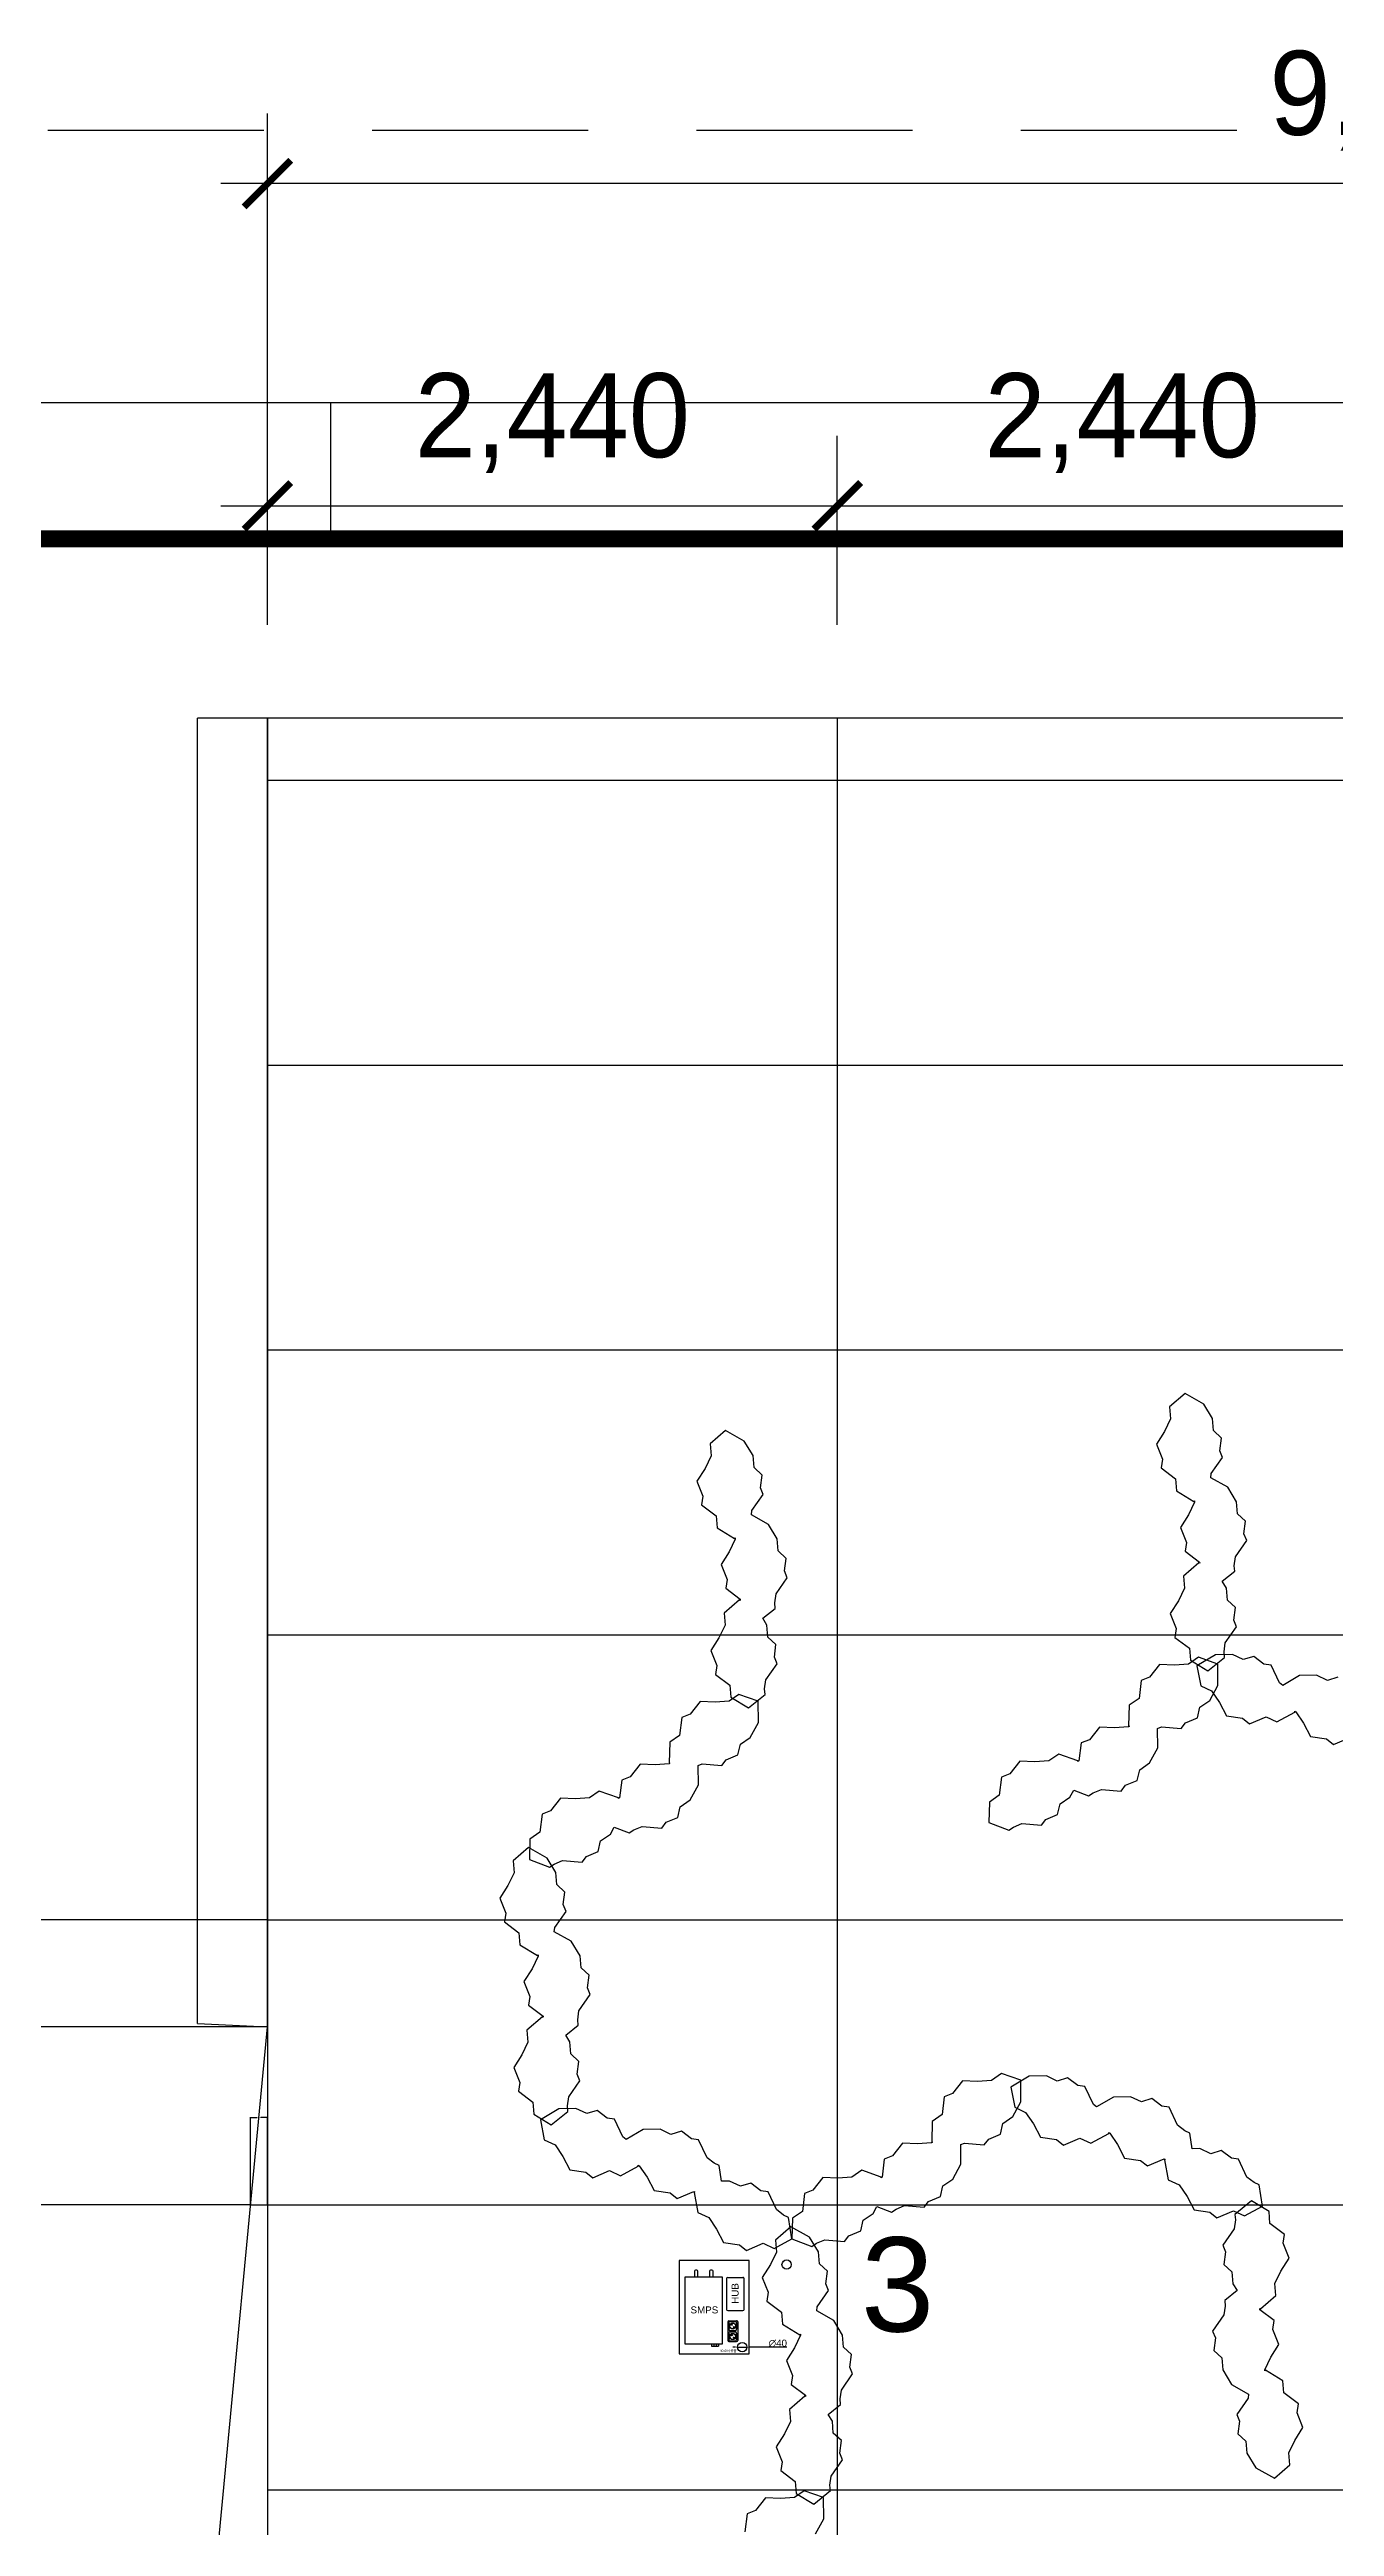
# Model space of a CAD drawing. Header units: millimetres. Extents: x -9372 to 300256, y -58520 to 166772.
# Drawn here: x 1745 to 7247, y -25477 to -14872 of the extents above; entities that cross this region are included whole.
import ezdxf
from ezdxf.enums import TextEntityAlignment as Align

# ---------------------------------------------------------------- set-up
doc = ezdxf.new("R2010")
doc.units = ezdxf.units.MM
doc.linetypes.add('HIDDEN', pattern=[9.524999999999999, 6.35, -3.175])
doc.linetypes.add('HIDDEN2', pattern=[0.1875, 0.125, -0.0625])
for name, color, linetype in [('2-몰탈', 9, 'Continuous'), ('Layout01', 3, 'Continuous'), ('Power_01', 1, 'Continuous'), ('Power_03', 3, 'Continuous'), ('SMPS 박스', 7, 'Continuous'), ('원본-1층 평면도$0$200-EquipID-2d', 7, 'Continuous'), ('타공홀', 1, 'Continuous')]:
    doc.layers.add(name, color=color, linetype=linetype)
doc.layers.add('Outline01', color=5, linetype='HIDDEN', plot=False)
doc.styles.add('AW01', font='GulimChe.ttf')
doc.styles.add('LAY-OUT', font='HYWULM.TTF')
doc.styles.get("Standard").update_dxf_attribs({"font": 'ARIAL.TTF'})
doc.dimstyles.new('ARTware', dxfattribs={"dimtxt": 30, "dimasz": 10, "dimexe": 1.25, "dimexo": 10, "dimtad": 1, "dimtxsty": 'Standard', "dimcen": 2.5, "dimclrt": 1, "dimadec": 0, "dimazin": 0, "dimtfac": 1, "dimtmove": 0, "dimatfit": 3, "dimfxl": 1, "dimarcsym": 0})
doc.dimstyles.new('SCALE 200', dxfattribs={"dimscale": 200, "dimtxt": 1.8, "dimasz": 1, "dimexe": 1.5, "dimexo": 2, "dimgap": 0.7, "dimtad": 1, "dimdec": 0, "dimzin": 0, "dimlunit": 6, "dimtxsty": 'LAY-OUT', "dimblk": 'ARCHTICK', "dimcen": 0, "dimdle": 1, "dimclrd": 8, "dimclre": 8, "dimclrt": 6, "dimadec": 0, "dimazin": 0, "dimtfac": 1, "dimtdec": 0, "dimtix": 1, "dimtmove": 2, "dimatfit": 0, "dimldrblk": 'ARCHTICK', "dimfxl": 1.5, "dimtolj": 1, "dimtzin": 0, "dimarcsym": 0})
doc.dimstyles.get("Standard").update_dxf_attribs({"dimtxt": 0.18, "dimasz": 0.18, "dimexe": 0.18, "dimexo": 0.0625, "dimgap": 0.09, "dimtad": 0, "dimtih": 1, "dimtoh": 1, "dimdec": 4, "dimzin": 0, "dimdsep": 46, "dimtxsty": 'Standard', "dimcen": 0.09, "dimadec": 0, "dimazin": 0, "dimtfac": 1, "dimtdec": 4, "dimtofl": 0, "dimtmove": 0, "dimatfit": 3, "dimfxl": 1, "dimtolj": 1, "dimtzin": 0, "dimarcsym": 0})

# ---------------------------------------------------------------- blocks, each defined once
blk = doc.blocks.new('*D6')
at = {"layer": 'Defpoints', "color": 0}
for p in [(-626.0833078063766, 14915.8748293481), (-586.0833117631963, 14915.85703762044)]:
    blk.add_point(p, dxfattribs=at)
at = {"layer": 'SMPS 박스', "color": 0, "lineweight": -2}
for p, q in [((-636.0833068171717, 14915.87927728002), (-646.0833058279667, 14915.88372521194)), ((-626.0833078063766, 14915.8748293481), (-586.0833117631963, 14915.85703762044)), ((-415.6298764659865, 14915.78122108542), (-576.0833127524013, 14915.85258968852))]:
    blk.add_line(p, q, dxfattribs=at)
at = {"layer": 'SMPS 박스', "color": 0}
for points in [[(-636.0825654951856, 14917.54594378182), (-636.0840481391577, 14914.21261077822), (-626.0833078063766, 14915.8748293481)], [(-576.0825714304152, 14917.51925619032), (-576.0840540743875, 14914.18592318672), (-586.0833117631963, 14915.85703762044)]]:
    blk.add_solid(points, dxfattribs=at)
at = {"layer": 'SMPS 박스', "color": 1, "insert": (-454.269609769298, 14931.74059898608), "char_height": 30, "attachment_point": 5, "rotation": 359.9745152265206}
blk.add_mtext('∅40', dxfattribs=at)
blk = doc.blocks.new('TEMPLATE_AW_A3_04')
at = {"layer": 'Layout01'}
for p, q in [((15.50000000000001, 288.9999999999999), (413.4999999999998, 288.9999999999999)), ((84.49999999999977, 288.9999999999999), (84.49999999999977, 284.9999999999999))]:
    blk.add_line(p, q, dxfattribs=at)
at = {"layer": 'Layout01', "const_width": 0.5}
blk.add_lwpolyline([(19.5, 284.9999999999999), (409.4999999999998, 284.9999999999999), (409.4999999999998, 12), (19.5, 12)], close=True, dxfattribs=at)
at = {"layer": 'Outline01'}
blk.add_lwpolyline([(0, 296.9999999999999), (419.9999999999999, 296.9999999999999), (419.9999999999999, 0), (0, 0)], close=True, dxfattribs=at)
at = {"layer": 'Layout01', "color": 2, "style": 'AW01', "width": 0.8}
for tag, p in [('DWG_DATE', (303.4999999999998, 37)), ('CHECKED_DATE', (303.4999999999998, 28)), ('APPROVED_DATE', (303.4999999999998, 19))]:
    blk.add_attdef(tag, text='', height=1.8, dxfattribs=at).set_placement(p, align=Align.MIDDLE_RIGHT)
at = {"layer": 'Layout01', "color": 2, "style": 'AW01'}
for tag, height, p in [('PROJECT1', 2.5, (381.9999999999998, 36)), ('PROJECT2', 2.5, (381.9999999999998, 33)), ('TITLE1', 2.5, (381.9999999999998, 27)), ('SCALE', 2.2, (349.4999999999998, 24)), ('TITLE2', 2.5, (381.9999999999998, 24)), ('REV', 2.2, (349.4999999999998, 15)), ('SHEET', 2.2, (404.4999999999998, 15))]:
    blk.add_attdef(tag, text='', height=height, dxfattribs=at).set_placement(p, align=Align.MIDDLE_CENTER)
for tag, height, p in [('DRAWN_NAME', 2.2, (276.4999999999998, 33)), ('CHECKED_NAME', 2.2, (276.4999999999998, 24)), ('CUSTOMER', 2.2, (306.4999999999998, 24)), ('APPROVED_NAME', 2.2, (276.4999999999998, 15)), ('DRAWING_NO', 2.5, (359.4999999999998, 15))]:
    blk.add_attdef(tag, text='', height=height, dxfattribs=at).set_placement(p, align=Align.MIDDLE_LEFT)
blk = doc.blocks.new('_ARCHTICK')
at = {"color": 0, "linetype": 'ByBlock', "const_width": 0.15}
blk.add_lwpolyline([(-0.5, -0.5), (0.5, 0.5)], dxfattribs=at)
blk = doc.blocks.new('*D13')
at = {"layer": 'Defpoints', "color": 0, "ltscale": 0.5}
for p in [(93654.21663202788, 37602.60497564489), (91214.21663202788, 36693.39482810201), (93654.21663202788, 36693.39482810213)]:
    blk.add_point(p, dxfattribs=at)
at = {"layer": '원본-1층 평면도$0$200-EquipID-2d', "color": 8, "lineweight": -2, "ltscale": 0.5}
for p, q in [((91214.21663202788, 37093.39482810201), (91214.21663202788, 37902.60497564489)), ((93654.21663202788, 37093.39482810213), (93654.21663202788, 37902.60497564489)), ((91014.21663202788, 37602.60497564489), (93854.21663202788, 37602.60497564489))]:
    blk.add_line(p, q, dxfattribs=at)
at = {"layer": '원본-1층 평면도$0$200-EquipID-2d', "color": 8, "lineweight": -2, "ltscale": 0.5, "xscale": 200, "yscale": 200, "zscale": 200, "rotation": 180}
blk.add_blockref('_ARCHTICK', (91214.21663202788, 37602.60497564489), dxfattribs=at)
at = {"layer": '원본-1층 평면도$0$200-EquipID-2d', "color": 8, "lineweight": -2, "ltscale": 0.5, "xscale": 200, "yscale": 200, "zscale": 200}
blk.add_blockref('_ARCHTICK', (93654.21663202788, 37602.60497564489), dxfattribs=at)
at = {"layer": '원본-1층 평면도$0$200-EquipID-2d', "color": 6, "ltscale": 0.5, "insert": (92434.21663202788, 37957.35863742918), "char_height": 360, "attachment_point": 5, "style": 'LAY-OUT'}
blk.add_mtext('\\A1;2,440', dxfattribs=at)
blk = doc.blocks.new('*D14')
at = {"layer": 'Defpoints', "color": 0, "ltscale": 0.5}
for p in [(96094.21663202788, 37602.60497564489), (93654.21663202788, 36693.39482810213), (96094.21663202788, 36693.39482803822)]:
    blk.add_point(p, dxfattribs=at)
at = {"layer": '원본-1층 평면도$0$200-EquipID-2d', "color": 8, "lineweight": -2, "ltscale": 0.5}
for p, q in [((93654.21663202788, 37093.39482810213), (93654.21663202788, 37902.60497564489)), ((96094.21663202788, 37093.39482803822), (96094.21663202788, 37902.60497564489)), ((93454.21663202788, 37602.60497564489), (96294.21663202788, 37602.60497564489))]:
    blk.add_line(p, q, dxfattribs=at)
at = {"layer": '원본-1층 평면도$0$200-EquipID-2d', "color": 8, "lineweight": -2, "ltscale": 0.5, "xscale": 200, "yscale": 200, "zscale": 200, "rotation": 180}
blk.add_blockref('_ARCHTICK', (93654.21663202788, 37602.60497564489), dxfattribs=at)
at = {"layer": '원본-1층 평면도$0$200-EquipID-2d', "color": 8, "lineweight": -2, "ltscale": 0.5, "xscale": 200, "yscale": 200, "zscale": 200}
blk.add_blockref('_ARCHTICK', (96094.21663202788, 37602.60497564489), dxfattribs=at)
at = {"layer": '원본-1층 평면도$0$200-EquipID-2d', "color": 6, "ltscale": 0.5, "insert": (94874.21663202788, 37957.35863742918), "char_height": 360, "attachment_point": 5, "style": 'LAY-OUT'}
blk.add_mtext('\\A1;2,440', dxfattribs=at)
blk = doc.blocks.new('*D37')
at = {"layer": 'Defpoints', "color": 0, "ltscale": 0.5}
for p in [(91214.21663202788, 38982.60497564489), (91214.21663202788, 36693.39482803822), (100974.2166320279, 36693.39482803822)]:
    blk.add_point(p, dxfattribs=at)
at = {"layer": '원본-1층 평면도$0$200-EquipID-2d', "color": 8, "lineweight": -2, "ltscale": 0.5}
for p, q in [((91214.21663202788, 37093.39482803822), (91214.21663202788, 39282.60497564489)), ((100974.2166320279, 37093.39482803822), (100974.2166320279, 39282.60497564489)), ((101174.2166320279, 38982.60497564489), (91014.21663202788, 38982.60497564489))]:
    blk.add_line(p, q, dxfattribs=at)
at = {"layer": '원본-1층 평면도$0$200-EquipID-2d', "color": 8, "lineweight": -2, "ltscale": 0.5, "xscale": 200, "yscale": 200, "zscale": 200, "rotation": 180}
blk.add_blockref('_ARCHTICK', (91214.21663202788, 38982.60497564489), dxfattribs=at)
at = {"layer": '원본-1층 평면도$0$200-EquipID-2d', "color": 8, "lineweight": -2, "ltscale": 0.5, "xscale": 200, "yscale": 200, "zscale": 200}
blk.add_blockref('_ARCHTICK', (100974.2166320279, 38982.60497564489), dxfattribs=at)
at = {"layer": '원본-1층 평면도$0$200-EquipID-2d', "color": 6, "ltscale": 0.5, "insert": (96094.21663202788, 39337.59831785528), "char_height": 360, "attachment_point": 5, "style": 'LAY-OUT'}
blk.add_mtext('\\A1;9,760', dxfattribs=at)
blk = doc.blocks.new('*D22')
at = {"layer": 'Defpoints', "color": 0, "ltscale": 0.5}
for p in [(91213.07798031601, 31548.68519793943), (89720.59941271621, 31090.39507647107), (89773.89113984792, 31090.39507647107)]:
    blk.add_point(p, dxfattribs=at)
at = {"layer": '원본-1층 평면도$0$200-EquipID-2d', "color": 0, "lineweight": -2, "ltscale": 0.5}
for p, q in [((91213.01548031601, 31548.68519793943), (89720.41941271622, 31548.68519793944)), ((89720.59941271621, 31548.50519793944), (89720.59941271621, 31321.16185616842)), ((89720.59941271621, 31090.57507647107), (89720.59941271621, 31317.91841824209)), ((89773.82863984792, 31090.39507647107), (89720.41941271622, 31090.39507647107))]:
    blk.add_line(p, q, dxfattribs=at)
at = {"layer": '원본-1층 평면도$0$200-EquipID-2d', "color": 0, "ltscale": 0.5}
for points in [[(89720.56941271621, 31548.50519793944), (89720.62941271621, 31548.50519793944), (89720.59941271621, 31548.68519793944)], [(89720.56941271621, 31090.57507647107), (89720.62941271621, 31090.57507647107), (89720.59941271621, 31090.39507647107)]]:
    blk.add_solid(points, dxfattribs=at)
at = {"layer": '원본-1층 평면도$0$200-EquipID-2d', "color": 0, "lineweight": 20, "ltscale": 0.5, "insert": (89720.59941271621, 31319.54013720527), "char_height": 3, "attachment_point": 5}
blk.add_mtext('\\A1;458.2901', dxfattribs=at)
blk = doc.blocks.new('*D55')
at = {"layer": 'Defpoints', "color": 0, "ltscale": 0.5}
for p in [(91214.21663202788, 31090.39507647107), (89720.59941271623, 30328.68519794002), (91141.88018361549, 30328.68519794002)]:
    blk.add_point(p, dxfattribs=at)
at = {"layer": '원본-1층 평면도$0$200-EquipID-2d', "color": 0, "lineweight": -2, "ltscale": 0.5}
for p, q in [((91214.15413202788, 31090.39507647107), (89720.41941271623, 31090.39507647107)), ((89720.59941271623, 31090.21507647107), (89720.59941271623, 30711.16185616871)), ((89720.59941271623, 30328.86519794002), (89720.59941271623, 30707.91841824238)), ((91141.81768361549, 30328.68519794002), (89720.41941271623, 30328.68519794002))]:
    blk.add_line(p, q, dxfattribs=at)
at = {"layer": '원본-1층 평면도$0$200-EquipID-2d', "color": 0, "ltscale": 0.5}
for points in [[(89720.56941271623, 31090.21507647107), (89720.62941271623, 31090.21507647107), (89720.59941271623, 31090.39507647107)], [(89720.56941271623, 30328.86519794002), (89720.62941271623, 30328.86519794002), (89720.59941271623, 30328.68519794002)]]:
    blk.add_solid(points, dxfattribs=at)
at = {"layer": '원본-1층 평면도$0$200-EquipID-2d', "color": 0, "lineweight": 20, "ltscale": 0.5, "insert": (89720.59941271623, 30709.54013720556), "char_height": 3, "attachment_point": 5}
blk.add_mtext('\\A1;761.7099', dxfattribs=at)
blk = doc.blocks.new('*D56')
at = {"layer": 'Defpoints', "color": 0, "ltscale": 0.5}
for p in [(91141.88018361642, 30703.14770550641), (91141.88018361642, 30328.68519793998), (91214.21663202788, 30328.68519793939)]:
    blk.add_point(p, dxfattribs=at)
at = {"layer": '원본-1층 평면도$0$200-EquipID-2d', "color": 0, "lineweight": -2, "ltscale": 0.5}
for p, q in [((91141.88018361642, 30328.74769793998), (91141.88018361642, 30703.32770550641)), ((91142.06018361641, 30703.14770550641), (91170.58426048244, 30703.14770550641)), ((91214.03663202788, 30703.14770550641), (91185.51255516185, 30703.14770550641)), ((91214.21663202788, 30328.74769793939), (91214.21663202788, 30703.32770550641))]:
    blk.add_line(p, q, dxfattribs=at)
at = {"layer": '원본-1층 평면도$0$200-EquipID-2d', "color": 0, "ltscale": 0.5}
for points in [[(91142.06018361641, 30703.17770550641), (91142.06018361641, 30703.11770550641), (91141.88018361642, 30703.14770550641)], [(91214.03663202788, 30703.17770550641), (91214.03663202788, 30703.11770550641), (91214.21663202788, 30703.14770550641)]]:
    blk.add_solid(points, dxfattribs=at)
at = {"layer": '원본-1층 평면도$0$200-EquipID-2d', "color": 0, "lineweight": 20, "ltscale": 0.5, "insert": (91178.04840782215, 30703.14770550641), "char_height": 3, "attachment_point": 5}
blk.add_mtext('\\A1;72.3364', dxfattribs=at)
blk = doc.blocks.new('SMPS 박스')
at = {"layer": 'SMPS 박스'}
for p, q in [((-673.2858225995765, 15209.10738881144), (-673.2858225995765, 15077.25927064883)), ((-668.2858225995765, 15214.10738881144), (-603.4590205419579, 15214.10738881144)), ((-598.4590205419578, 15077.25927064882), (-598.4590205419578, 15209.10738881144)), ((-668.2858225995765, 15072.25927064883), (-603.4590205419578, 15072.25927064882)), ((-668.5880564320094, 15023.48180711437), (-668.5880564320094, 14944.54343352256)), ((-663.5880564320094, 15028.48180711437), (-630.4028578559947, 15028.48180711438)), ((-663.5880564320094, 15020.48180711437), (-663.5880564320094, 14992.01262031847)), ((-663.5880564320094, 14976.01262031847), (-663.5880564320094, 14947.54343352256)), ((-658.5880564320096, 15025.48180711437), (-635.4028578559949, 15025.48180711438)), ((-658.5880564320096, 14987.01262031847), (-635.4028578559949, 14987.01262031847)), ((-658.5880564320091, 14981.01262031847), (-635.4028578559942, 14981.01262031846)), ((-630.4028578559945, 15020.48180711438), (-630.4028578559945, 14992.01262031847)), ((-630.4028578559945, 14976.01262031846), (-630.4028578559945, 14947.54343352256)), ((-625.4028578559945, 15023.48180711438), (-625.4028578559945, 14944.54343352256)), ((-737.8423397291978, 14929.53873098505), (-737.8423397291978, 14920.44700955359)), ((-737.8423397291978, 14929.53873098506), (-707.8423397291978, 14929.53873098506)), ((-737.8423397291978, 14920.44700955359), (-707.8423397291978, 14920.44700955359)), ((-727.8423397291978, 14929.53873098505), (-727.8423397291978, 14920.44700955359)), ((-717.8423397291978, 14929.53873098505), (-717.8423397291978, 14920.44700955359)), ((-707.8423397291978, 14929.53873098505), (-707.8423397291978, 14920.44700955359)), ((-663.5880564320094, 14939.54343352256), (-630.4028578559945, 14939.54343352256)), ((-658.588056432009, 14942.54343352256), (-635.4028578559943, 14942.54343352256))]:
    blk.add_line(p, q, dxfattribs=at)
for points in [[(-877.1073809304754, 15287.05487818116), (-877.1073809304754, 14887.05487818116), (-577.1073809304754, 14887.05487818116), (-577.1073809304754, 15287.05487818116)], [(-851.4903871840817, 15214.53873098506), (-851.4903871840817, 14929.53873098506), (-691.4903871840817, 14929.53873098506), (-691.4903871840817, 15214.53873098506)]]:
    blk.add_lwpolyline(points, close=True, dxfattribs=at)
for points in [[(-804.9535128626735, 15246.59290872387), (-802.4779881395316, 15246.59290872387, -0.414213562373095), (-797.4779881395316, 15241.59290872387), (-797.4779881395316, 15214.53873098506), (-809.9535128626735, 15214.53873098506), (-809.9535128626735, 15241.59290872387, -0.414213562373095)], [(-737.7244344598357, 15246.59290872387, -0.414213562373095), (-732.7244344598357, 15241.59290872387), (-732.7244344598357, 15214.53873098506), (-745.1999591829776, 15214.53873098506), (-745.1999591829776, 15241.59290872387, -0.414213562373095), (-740.1999591829776, 15246.59290872387)]]:
    blk.add_lwpolyline(points, format="xyb", close=True, dxfattribs=at)
for centre, radius in [((-646.9954571440024, 15006.24721371642), 13.26577302034764), ((-646.9954571440024, 14961.16209292074), 13.26577302034764), ((-646.9954571440024, 15006.24721371642), 12.26577302034764), ((-646.9954571440024, 14961.16209292074), 12.26577302034764), ((-650.7191116049061, 15011.25463493578), 2.27913779739356), ((-650.7191116049061, 14966.1695141401), 2.27913779739356), ((-642.5932458015467, 15001.4601403505), 2.27913779739356), ((-642.5932458015467, 14956.37501955482), 2.27913779739356)]:
    blk.add_circle(centre, radius, dxfattribs=at)
at = {"layer": 'SMPS 박스', "color": 5}
blk.add_circle((-606.0833097847864, 14915.86593348427), 20, dxfattribs=at)
at = {"layer": 'SMPS 박스'}
for centre, start, end in [((-668.2858225995765, 15209.10738881144), 90, 180), ((-603.4590205419578, 15209.10738881144), 0, 90.00000000000152), ((-668.2858225995765, 15077.25927064883), 180, 270), ((-603.4590205419578, 15077.25927064882), 270, 0), ((-663.5880564320094, 15023.48180711437), 90, 180), ((-658.5880564320094, 15020.48180711437), 90.00000000000315, 180), ((-658.5880564320094, 14992.01262031847), 180, 269.9999999999968), ((-658.5880564320094, 14976.01262031847), 89.99999999999686, 180), ((-635.4028578559945, 15020.48180711438), 0, 90.00000000000364), ((-635.4028578559945, 14992.01262031847), 269.9999999999964, 0), ((-635.4028578559945, 14976.01262031846), 0, 89.9999999999963), ((-630.4028578559945, 15023.48180711438), 0, 90.00000000000276), ((-663.5880564320094, 14944.54343352256), 180, 270), ((-658.5880564320094, 14947.54343352256), 180, 270.0000000000037), ((-635.4028578559945, 14947.54343352256), 270.0000000000031, 0), ((-630.4028578559945, 14944.54343352256), 270, 0)]:
    blk.add_arc(centre, 5, start, end, dxfattribs=at)
at = {"layer": 'SMPS 박스', "insert": (-652.0633556865467, 15101.22219710486), "char_height": 30, "width": 7.092474963921518, "attachment_point": 1, "rotation": 90}
blk.add_mtext('HUB', dxfattribs=at)
at = {"layer": 'SMPS 박스', "attachment_point": 1}
for s, insert, char_height, width in [('SMPS', (-827.7899452576168, 15089.91868861663), 30, 7.092474963921518), ('L', (-733.5293974353893, 14926.01511531095), 2.5, 7.092474963921518), ('N', (-723.5293974353893, 14926.01511531095), 2.5, 7.092474963921518), ('FG', (-714.9806851399214, 14926.01511531095), 2.5, 7.092474963921518), ('{\\C5;40 \\fISOCPEUR|b0|i0|c0|p34;%%C\\fArial|b0|i0|c0|p34; \\fGulim|b0|i0|c129|p50;타공홀}', (-702.3863878960951, 14904.94337936661), 10, 131.7707172271024)]:
    blk.add_mtext(s, dxfattribs=dict(at, insert=insert, char_height=char_height, width=width))
at = {"layer": 'SMPS 박스'}
dim = blk.add_diameter_dim_2p(p1=(-626.0833078063766, 14915.8748293481), p2=(-586.0833117631963, 14915.85703762044), dimstyle='ARTware', dxfattribs=at)
dim.commit()
dim.dimension.update_dxf_attribs({"geometry": '*D6', "text_midpoint": (-454.2767007467066, 14915.79841093144), "dimtype": 131})
blk = doc.blocks.new('마루바닥')
at = {"layer": '2-몰탈', "color": 1, "linetype": 'HIDDEN2', "ltscale": 3}
for p, q in [((91214.21663202788, 36693.39482803822), (91214.21663202788, 6364.014581728422)), ((93654.21663202788, 36693.39482803822), (93654.21663202788, 6190.469447600118)), ((91213.07798036165, 36428.68519793944), (100974.2166320279, 36428.68519785434)), ((91213.0779803514, 35208.68519793944), (100974.2166320176, 35208.68519785434)), ((91213.07798034116, 33988.68519793944), (100974.2166320074, 33988.68519785434)), ((91213.07798033091, 32768.68519793944), (100974.2166319971, 32768.68519785434)), ((91213.07798032719, 32768.68519793944), (100974.2166320279, 32768.68519785434)), ((91213.07798032067, 31548.68519793944), (100974.2166319869, 31548.68519785434)), ((91213.07798031601, 31548.68519793944), (100974.2166320279, 31548.68519785434)), ((91141.88018361549, 30328.68519794002), (100974.2166319767, 30328.68519785434)), ((91141.88018361642, 30328.68519794002), (120494.2166320269, 30328.68519768414)), ((91214.21663202788, 29108.68519794107), (120494.2166320269, 29108.68519768426))]:
    blk.add_line(p, q, dxfattribs=at)
at = {"layer": '원본-1층 평면도$0$200-EquipID-2d', "color": 8, "ltscale": 0.5}
for p, q in [((90914.21663202788, 31104.60798544255), (90914.21663202788, 36693.39482803822)), ((91214.21663202788, 36693.39482803822), (90914.21663202788, 36693.39482803822)), ((90914.21663202788, 31104.60798544255), (91214.21663202788, 31090.39507647108))]:
    blk.add_line(p, q, dxfattribs=at)
at = {"layer": '원본-1층 평면도$0$200-EquipID-2d', "color": 0, "lineweight": 25}
for p, q in [((100974.2166320279, 36693.39482803822), (91214.21663202788, 36693.39482803822)), ((91214.21663202788, 31090.39507647108), (91214.21663202788, 36693.39482803822)), ((90794.30506525631, 26668.68519794305), (91214.21663202788, 31090.39507647108))]:
    blk.add_line(p, q, dxfattribs=at)
at = {"layer": '원본-1층 평면도$0$200-EquipID-2d', "color": 8, "ltscale": 0.5}
for base, p1, p2, picture, middle in [((91214.21663202788, 38982.60497564489), (100974.2166320279, 36693.39482803822), (91214.21663202788, 36693.39482803822), '*D37', (96094.21663202788, 39337.59831785528)), ((93654.21663202788, 37602.60497564489), (91214.21663202788, 36693.39482810201), (93654.21663202788, 36693.39482810213), '*D13', (92434.21663202788, 37957.35863742918)), ((96094.21663202788, 37602.60497564489), (93654.21663202788, 36693.39482810213), (96094.21663202788, 36693.39482803822), '*D14', (94874.21663202788, 37957.35863742918))]:
    dim = blk.add_linear_dim(base=base, p1=p1, p2=p2, dimstyle='SCALE 200', override={"dimfxl": 2}, dxfattribs=at)
    dim.commit()
    dim.dimension.update_dxf_attribs({"geometry": picture, "text_midpoint": middle})
at = {"layer": '원본-1층 평면도$0$200-EquipID-2d', "color": 7, "lineweight": 20, "ltscale": 0.5}
for base, p1, p2, picture, middle in [((89720.59941271621, 31090.39507647107), (91213.07798031601, 31548.68519793944), (89773.89113984792, 31090.39507647108), '*D22', (89720.59941271621, 31319.54013720527)), ((89720.59941271623, 30328.68519794002), (91214.21663202788, 31090.39507647108), (91141.88018361549, 30328.68519794002), '*D55', (89720.59941271623, 30709.54013720556))]:
    dim = blk.add_linear_dim(base=base, p1=p1, p2=p2, angle=90, dimstyle='Standard', override={"dimtxt": 3}, dxfattribs=at)
    dim.commit()
    dim.dimension.update_dxf_attribs({"geometry": picture, "text_midpoint": middle})
dim = blk.add_linear_dim(base=(91141.88018361642, 30703.14770550641), p1=(91214.21663202788, 30328.68519793939), p2=(91141.88018361642, 30328.68519793998), dimstyle='Standard', override={"dimtxt": 3}, dxfattribs=at)
dim.commit()
dim.dimension.update_dxf_attribs({"geometry": '*D56', "text_midpoint": (91178.04840782215, 30703.14770550641)})

msp = doc.modelspace()

# ---------------------------------------------------------------- linework, layer by layer
at = {"layer": 'Power_01'}
for points in [[(4602.839596906138, -21791.3150384905), (4597.158925362965, -21829.05630909927), (4659.067570503234, -21875.69434939777), (4663.285729254523, -21927.06910569427), (4737.939946968909, -21972.66066222593), (4809.327159786291, -21915.07827629319), (4807.385992087147, -21891.43596614027), (4812.534278854655, -21853.05402146112), (4860.883028625496, -21783.71116960004), (4849.10750800751, -21755.06817634274), (4856.100386944468, -21700.92959362605), (4821.765504034542, -21669.26829767365), (4817.547345282903, -21617.89354137743), (4800.123306778914, -21589.07209050823), (4852.980555389964, -21546.43635269545), (4851.03938769082, -21522.79404254253), (4856.187674458357, -21484.4120978634), (4904.536424229169, -21415.06924600231), (4892.760903611212, -21386.426252745), (4899.75378254817, -21332.28767002831), (4865.418899638244, -21300.62637407593), (4861.200740886576, -21249.25161777971), (4823.453444129918, -21186.8130586208), (4750.606098924603, -21145.59331734227), (4752.98907447698, -21127.82755565285), (4801.337824247821, -21058.48470379181), (4789.562303629456, -21029.84171053475), (4796.555182566415, -20975.70312781805), (4762.220299656867, -20944.04183186543), (4758.002140905199, -20892.66707556917), (4720.254844148541, -20830.22851641027), (4640.43131382826, -20785.06138975026), (4574.213413616773, -20842.21934581135), (4578.431572368063, -20893.59410210785), (4552.462848706797, -20947.44737258913), (4517.773470126282, -21002.01665827938), (4543.294392528464, -21066.08857268225), (4537.613720984882, -21103.82984329127), (4599.52236612518, -21150.46788358979), (4603.740524876819, -21201.84263988602), (4678.394742591234, -21247.43419641767), (4681.217867391897, -21245.15700621241), (4681.630172349411, -21250.17864431835), (4655.661448688144, -21304.03191479963), (4620.972070107659, -21358.60120048988), (4646.49299250984, -21422.67311489278), (4640.812320966637, -21460.41438550154), (4702.720966106936, -21507.05242580004), (4703.133271064449, -21512.07406390598), (4699.976518205935, -21510.28785555852), (4633.758617994477, -21567.4458116196), (4637.976776745738, -21618.82056791609), (4612.008053084443, -21672.67383839737), (4577.318674503957, -21727.24312408762)], [(3890.085631704089, -22413.89169331653), (3854.56039681421, -22427.84272275397), (3845.124991703124, -22504.77620230857), (3802.742227012772, -22534.11661309264), (3800.585889715483, -22621.56484039879), (3886.147305152452, -22654.59678723761), (3905.65156249945, -22641.09453162069), (3941.465445021997, -22626.36210640775), (4025.69249118997, -22633.56192601995), (4044.610290682249, -22609.04252939334), (4094.992118108275, -22588.02924883997), (4105.244163264797, -22542.46372002781), (4147.626927954712, -22513.12330924357), (4163.875017329396, -22483.62292382801), (4227.227273689889, -22508.08077499292), (4246.731531036858, -22494.57851937601), (4282.545413559405, -22479.84609416306), (4366.772459727377, -22487.04591377526), (4385.690259219657, -22462.52651714865), (4436.072086645683, -22441.51323659529), (4446.324131802205, -22395.94770778313), (4488.706896492149, -22366.60729699889), (4523.90662652113, -22302.69789950397), (4523.180297003055, -22219.00037731866), (4539.757385719873, -22212.18121383889), (4623.984431887817, -22219.38103345111), (4642.902231379659, -22194.86163682428), (4693.284058805686, -22173.84835627092), (4703.536103962615, -22128.282827459), (4745.918868652559, -22098.94241667473), (4781.11859868154, -22035.0330191798), (4780.322712624868, -21943.32025077268), (4697.71352054186, -21914.55284503482), (4655.330755851479, -21943.8932558189), (4595.708093707173, -21948.33031666501), (4531.105016742818, -21945.57307641795), (4488.377572401936, -21999.71080074769), (4452.85233751162, -22013.66183018491), (4443.416932400534, -22090.59530973954), (4401.034167710619, -22119.93572052378), (4398.87783041333, -22207.38394782993), (4402.261497380663, -22208.69025052273), (4398.118783691069, -22211.55813614304), (4338.496121546763, -22215.99519698917), (4273.893044582408, -22213.2379567421), (4231.165600241497, -22267.37568107185), (4195.640365351617, -22281.3267105093), (4186.204960240531, -22358.2601900639), (4182.062246550937, -22361.12807568419), (4182.030771927049, -22357.50114334152), (4099.421579844013, -22328.73373760369), (4057.038815153661, -22358.07414838772), (3997.416153009355, -22362.51120923385), (3932.813076045, -22359.75396898677)], [(3758.776012973089, -23576.44373260539), (3753.095341429915, -23614.18500321415), (3815.003986570184, -23660.82304351266), (3819.222145321473, -23712.19779980916), (3893.876363035859, -23757.78935634081), (3965.263575853241, -23700.20697040808), (3963.322408154068, -23676.56466025516), (3968.470694921605, -23638.18271557601), (4016.819444692417, -23568.83986371492), (4005.04392407446, -23540.19687045763), (4012.036803011419, -23486.05828774093), (3977.701920101492, -23454.39699178854), (3973.483761349853, -23403.02223549232), (3956.059722845865, -23374.20078462311), (4008.916971456914, -23331.56504681034), (4006.97580375777, -23307.92273665742), (4012.124090525278, -23269.54079197829), (4060.472840296119, -23200.1979401172), (4048.697319678162, -23171.55494685989), (4055.690198615121, -23117.4163641432), (4021.355315705165, -23085.75506819082), (4017.137156953526, -23034.38031189459), (3979.389860196869, -22971.94175273569), (3906.542514991554, -22930.72201145715), (3908.92549054393, -22912.95624976774), (3957.274240314742, -22843.61339790669), (3945.498719696407, -22814.97040464963), (3952.491598633336, -22760.83182193294), (3918.156715723817, -22729.17052598031), (3913.938556972149, -22677.79576968406), (3876.191260215492, -22615.35721052515), (3796.36772989521, -22570.19008386515), (3730.149829683724, -22627.34803992623), (3734.367988435013, -22678.72279622273), (3708.399264773718, -22732.57606670402), (3673.709886193232, -22787.14535239426), (3699.230808595414, -22851.21726679713), (3693.550137051832, -22888.95853740616), (3755.45878219213, -22935.59657770468), (3759.676940943769, -22986.9713340009), (3834.331158658184, -23032.56289053256), (3837.154283458847, -23030.28570032729), (3837.566588416361, -23035.30733843324), (3811.597864755095, -23089.16060891452), (3776.90848617458, -23143.72989460477), (3802.429408576791, -23207.80180900767), (3796.748737033588, -23245.54307961643), (3858.657382173857, -23292.18111991492), (3859.069687131399, -23297.20275802087), (3855.912934272885, -23295.41654967341), (3789.695034061428, -23352.57450573449), (3793.913192812688, -23403.94926203098), (3767.944469151393, -23457.80253251226), (3733.255090570907, -23512.3718182025)], [(5014.020642584554, -24037.43654944796), (4978.495407694674, -24051.38757888541), (4969.060002583588, -24128.32105844001), (4926.677237893236, -24157.66146922407), (4924.520900595977, -24245.10969653023), (5010.082316032916, -24278.14164336903), (5029.586573379915, -24264.63938775212), (5065.400455902491, -24249.90696253917), (5149.627502070434, -24257.10678215137), (5168.545301562714, -24232.58738552478), (5218.92712898874, -24211.57410497141), (5229.179174145262, -24166.00857615923), (5271.561938835206, -24136.668165375), (5287.81002820986, -24107.16777995943), (5351.162284570353, -24131.62563112436), (5370.666541917351, -24118.12337550744), (5406.480424439898, -24103.39095029449), (5490.707470607871, -24110.59076990669), (5509.625270100121, -24086.07137328009), (5560.007097526148, -24065.05809272673), (5570.259142682669, -24019.49256391457), (5612.641907372614, -23990.15215313032), (5647.841637401594, -23926.24275563541), (5647.11530788352, -23842.54523345009), (5663.692396600338, -23835.72606997033), (5747.919442768281, -23842.92588958255), (5766.837242260124, -23818.40649295572), (5817.219069686151, -23797.39321240236), (5827.47111484308, -23751.82768359043), (5869.853879533024, -23722.48727280616), (5905.053609562005, -23658.57787531124), (5904.257723505361, -23566.86510690411), (5821.648531422325, -23538.09770116626), (5779.265766731944, -23567.43811195034), (5719.643104587667, -23571.87517279644), (5655.040027623283, -23569.11793254939), (5612.312583282401, -23623.25565687912), (5576.787348392085, -23637.20668631635), (5567.351943280999, -23714.14016587098), (5524.969178591084, -23743.48057665522), (5522.812841293795, -23830.92880396136), (5526.196508261128, -23832.23510665417), (5522.053794571533, -23835.10299227446), (5462.431132427228, -23839.5400531206), (5397.828055462873, -23836.78281287353), (5355.100611121961, -23890.92053720327), (5319.575376232082, -23904.87156664072), (5310.139971121025, -23981.80504619532), (5305.997257431431, -23984.67293181563), (5305.965782807514, -23981.04599947296), (5223.356590724477, -23952.27859373511), (5180.973826034126, -23981.61900451915), (5121.35116388982, -23986.05606536528), (5056.748086925465, -23983.29882511821)], [(6714.520317863746, -24131.88772203425), (6744.364881210451, -24155.6779632056), (6815.708931461806, -24125.38252394951), (6862.309854903448, -24147.41686946196), (6939.120409915151, -24105.56019868747), (6924.946207295565, -24014.9458659159), (6903.500782249423, -24004.80581137991), (6872.835186494412, -23981.15629191368), (6836.956890097281, -23904.61362044037), (6806.263569987044, -23900.49002380967), (6762.874621497976, -23867.36472164631), (6718.287693431499, -23881.26895450609), (6671.686769989916, -23859.23460899408), (6638.014642111273, -23859.91354354045), (6627.519634361859, -23792.81995456274), (6606.074209315717, -23782.67990002675), (6575.408613560678, -23759.03038056052), (6539.530317163546, -23682.48770908722), (6508.836997053309, -23678.3641124565), (6465.448048564271, -23645.23881029316), (6420.861120497793, -23659.14304315292), (6374.26019705621, -23637.10869764093), (6301.313170270572, -23638.57953597691), (6229.192154583274, -23681.0573168837), (6214.998041418832, -23670.11071867404), (6179.119745021759, -23593.56804720075), (6148.426424911522, -23589.4444505705), (6105.037476422454, -23556.31914840716), (6060.450548355977, -23570.22338126645), (6013.849624914365, -23548.18903575446), (5940.902598128727, -23549.65987409044), (5861.874953865059, -23596.20551583757), (5878.26624573661, -23682.1308776365), (5924.867169178251, -23704.16522314896), (5958.521107661261, -23753.58143278414), (5988.43480604513, -23810.90795872147), (6056.683172788194, -23820.84214879462), (6086.527736134929, -23844.63238996643), (6157.871786386313, -23814.33695071033), (6204.472709827896, -23836.37129622234), (6281.2832648396, -23794.51462544785), (6280.72272267293, -23790.93113254978), (6285.277741320067, -23793.08488503544), (6318.931679803078, -23842.5010946706), (6348.845378186918, -23899.82762060793), (6417.09374493004, -23909.7618106811), (6446.938308276716, -23933.55205185244), (6518.2823585281, -23903.25661259635), (6522.837377175209, -23905.41036508199), (6519.71209894061, -23907.2510890772), (6536.103390812161, -23993.17645087614), (6582.704314253773, -24015.21079638861), (6616.358252736783, -24064.62700602377), (6646.271951120652, -24121.9535319611)], [(4699.92080363039, -24271.43721791728), (4729.765366977095, -24295.22745908862), (4801.10941722845, -24264.93201983253), (4847.710340670092, -24286.96636534498), (4924.520895681795, -24245.10969457051), (4910.346693062209, -24154.49536179892), (4888.901268016067, -24144.35530726293), (4858.235672261057, -24120.70578779672), (4822.357375863925, -24044.16311632341), (4791.664055753688, -24040.0395196927), (4748.275107264621, -24006.91421752934), (4703.688179198143, -24020.81845038912), (4657.08725575656, -23998.78410487711), (4623.415127877917, -23999.46303942347), (4612.920120128503, -23932.36945044577), (4591.474695082361, -23922.22939590977), (4560.809099327351, -23898.57987644356), (4524.930802930219, -23822.03720497024), (4494.237482819983, -23817.91360833954), (4450.848534330915, -23784.78830617618), (4406.261606264437, -23798.69253903595), (4359.660682822854, -23776.65819352395), (4286.713656037216, -23778.12903185993), (4214.592640349918, -23820.60681276674), (4200.398527185505, -23809.66021455707), (4164.520230788403, -23733.11754308378), (4133.826910678166, -23728.99394645353), (4090.437962189128, -23695.86864429018), (4045.851034122621, -23709.77287714947), (3999.250110681038, -23687.73853163749), (3926.303083895371, -23689.20936997347), (3847.275439631732, -23735.7550117206), (3863.666731503254, -23821.68037351953), (3910.267654944895, -23843.714719032), (3943.921593427905, -23893.13092866716), (3973.835291811774, -23950.45745460449), (4042.083658554839, -23960.39164467766), (4071.928221901573, -23984.18188584945), (4143.272272152986, -23953.88644659336), (4189.87319559454, -23975.92079210536), (4266.683750606244, -23934.06412133087), (4266.123208439574, -23930.48062843282), (4270.678227086712, -23932.63438091848), (4304.332165569722, -23982.05059055363), (4334.245863953591, -24039.37711649096), (4402.494230696684, -24049.31130656412), (4432.338794043389, -24073.10154773547), (4503.682844294744, -24042.80610847937), (4508.237862941853, -24044.95986096501), (4505.112584707254, -24046.80058496022), (4521.503876578805, -24132.72594675916), (4568.104800020417, -24154.76029227163), (4601.758738503428, -24204.1765019068), (4631.672436887296, -24261.50302784413)], [(7027.619836491693, -24264.87147691108), (7033.300508034896, -24227.13020630232), (6971.391862894627, -24180.49216600381), (6967.173704143337, -24129.11740970729), (6892.519486428922, -24083.52585317566), (6821.132273611569, -24141.10823910839), (6823.073441310713, -24164.7505492613), (6817.925154543176, -24203.13249394046), (6769.576404772364, -24272.47534580153), (6781.351925390321, -24301.11833905884), (6774.359046453363, -24355.25692177554), (6808.693929363319, -24386.91821772793), (6812.912088114957, -24438.29297402415), (6830.336126618946, -24467.11442489336), (6777.478878007867, -24509.75016270611), (6779.420045707011, -24533.39247285904), (6774.271758939503, -24571.77441753818), (6725.923009168691, -24641.11726939927), (6737.698529786649, -24669.76026265656), (6730.70565084969, -24723.89884537326), (6765.040533759617, -24755.56014132565), (6769.258692511256, -24806.93489762188), (6807.005989267913, -24869.37345678078), (6879.853334473228, -24910.5931980593), (6877.47035892088, -24928.35895974872), (6829.121609150039, -24997.70181160978), (6840.897129768404, -25026.34480486684), (6833.904250831445, -25080.48338758353), (6868.239133740964, -25112.14468353616), (6872.457292492632, -25163.51943983241), (6910.20458924929, -25225.95799899132), (6990.028119569601, -25271.12512565131), (7056.246019781058, -25213.96716959022), (7052.027861029797, -25162.59241329372), (7077.996584691064, -25108.73914281245), (7112.68596327155, -25054.16985712219), (7087.165040869397, -24990.09794271934), (7092.845712412949, -24952.35667211031), (7030.93706727268, -24905.71863181177), (7026.718908521012, -24854.34387551555), (6952.064690806626, -24808.75231898391), (6949.241566005963, -24811.02950918916), (6948.82926104842, -24806.00787108322), (6974.797984709716, -24752.15460060193), (7009.487363290202, -24697.58531491169), (6983.96644088802, -24633.5134005088), (6989.647112431194, -24595.77212990004), (6927.738467290925, -24549.13408960153), (6927.326162333411, -24544.11245149559), (6930.482915191897, -24545.89865984305), (6996.700815403383, -24488.74070378196), (6992.482656652122, -24437.36594748548), (7018.451380313389, -24383.5126770042), (7053.140758893904, -24328.94339131397)], [(4882.711019974799, -25199.98858703914), (4877.030348431625, -25237.72985764791), (4938.938993571894, -25284.3678979464), (4943.157152323183, -25335.74265424292), (5017.811370037569, -25381.33421077456), (5089.198582854951, -25323.75182484182), (5087.257415155807, -25300.10951468891), (5092.405701923315, -25261.72757000975), (5140.754451694156, -25192.38471814869), (5128.97893107617, -25163.74172489137), (5135.971810013129, -25109.60314217467), (5101.636927103202, -25077.94184622228), (5097.418768351563, -25026.56708992607), (5079.994729847574, -24997.74563905685), (5132.851978458624, -24955.1099012441), (5130.91081075948, -24931.46759109119), (5136.059097527017, -24893.08564641203), (5184.407847297829, -24823.74279455096), (5172.632326679872, -24795.09980129365), (5179.62520561683, -24740.96121857695), (5145.290322706875, -24709.29992262456), (5141.072163955236, -24657.92516632834), (5103.324867198578, -24595.48660716943), (5030.477521993264, -24554.26686589091), (5032.86049754564, -24536.5011042015), (5081.209247316481, -24467.15825234045), (5069.433726698117, -24438.51525908337), (5076.426605635075, -24384.37667636668), (5042.091722725527, -24352.71538041405), (5037.873563973859, -24301.34062411782), (5000.126267217202, -24238.90206495889), (4920.30273689692, -24193.73493829892), (4854.084836685433, -24250.89289435999), (4858.302995436723, -24302.2676506565), (4832.334271775428, -24356.12092113777), (4797.644893194942, -24410.69020682802), (4823.165815597124, -24474.76212123089), (4817.485144053542, -24512.50339183991), (4879.39378919384, -24559.14143213844), (4883.611947945479, -24610.51618843466), (4958.266165659894, -24656.1077449663), (4961.089290460557, -24653.83055476107), (4961.501595418071, -24658.85219286701), (4935.532871756805, -24712.70546334828), (4900.843493176319, -24767.27474903852), (4926.3644155785, -24831.34666344141), (4920.683744035297, -24869.08793405017), (4982.592389175566, -24915.72597434868), (4983.004694133109, -24920.74761245462), (4979.847941274595, -24918.96140410718), (4913.630041063137, -24976.11936016825), (4917.848199814398, -25027.49411646473), (4891.879476153103, -25081.34738694601), (4857.190097572617, -25135.91667263625)]]:
    msp.add_lwpolyline(points, close=True, dxfattribs=at)
msp.add_lwpolyline([(5025.427601602787, -25508.47146807036), (5060.627331631738, -25444.56207057543), (5059.831445575095, -25352.84930216831), (4977.222253492058, -25324.08189643045), (4934.839488801706, -25353.42230721453), (4875.216826657401, -25357.85936806064), (4810.613749693017, -25355.10212781357), (4767.886305352135, -25409.23985214332), (4732.361070461819, -25423.19088158054), (4722.925665350762, -25500.12436113517)], dxfattribs=at)
at = {"layer": 'Power_03'}
for points in [[(6570.038332601529, -21632.75666162054), (6564.357661058355, -21670.49793222931), (6626.266306198624, -21717.1359725278), (6630.484464949914, -21768.51072882432), (6705.138682664299, -21814.10228535596), (6776.525895481682, -21756.51989942322), (6774.584727782538, -21732.87758927031), (6779.733014550045, -21694.49564459115), (6828.081764320887, -21625.15279273009), (6816.3062437029, -21596.50979947277), (6823.299122639859, -21542.37121675607), (6788.964239729932, -21510.70992080368), (6784.746080978293, -21459.33516450747), (6767.322042474305, -21430.51371363825), (6820.179291085355, -21387.8779758255), (6818.238123386211, -21364.23566567259), (6823.386410153747, -21325.85372099343), (6871.735159924559, -21256.51086913235), (6859.959639306602, -21227.86787587505), (6866.952518243561, -21173.72929315835), (6832.617635333605, -21142.06799720596), (6828.399476581966, -21090.69324090974), (6790.652179825309, -21028.25468175083), (6717.804834619994, -20987.03494047231), (6720.187810172371, -20969.2691787829), (6768.536559943212, -20899.92632692185), (6756.761039324847, -20871.28333366477), (6763.753918261806, -20817.14475094808), (6729.419035352257, -20785.48345499545), (6725.200876600589, -20734.10869869922), (6687.453579843932, -20671.67013954029), (6607.63004952365, -20626.50301288032), (6541.412149312164, -20683.66096894139), (6545.630308063453, -20735.0357252379), (6519.661584402158, -20788.88899571917), (6484.972205821672, -20843.45828140942), (6510.493128223854, -20907.53019581229), (6504.812456680273, -20945.27146642131), (6566.721101820571, -20991.90950671984), (6570.93926057221, -21043.28426301606), (6645.593478286624, -21088.8758195477), (6648.416603087288, -21086.59862934246), (6648.828908044801, -21091.62026744841), (6622.860184383535, -21145.47353792968), (6588.170805803049, -21200.04282361992), (6613.691728205231, -21264.11473802281), (6608.011056662028, -21301.85600863157), (6669.919701802297, -21348.49404893008), (6670.33200675984, -21353.51568703602), (6667.175253901325, -21351.72947868858), (6600.957353689868, -21408.88743474965), (6605.175512441128, -21460.26219104613), (6579.206788779833, -21514.11546152741), (6544.517410199347, -21568.68474721765)], [(5857.284361179496, -22255.33332131883), (5821.759126289617, -22269.28435075625), (5812.32372117856, -22346.21783031085), (5769.940956488179, -22375.55824109493), (5767.784619190919, -22463.00646840107), (5853.346034627888, -22496.03841523991), (5872.850291974886, -22482.53615962296), (5908.664174497433, -22467.80373441004), (5992.891220665406, -22475.00355402223), (6011.809020157685, -22450.48415739562), (6062.190847583683, -22429.47087684226), (6072.442892740204, -22383.90534803011), (6114.825657430149, -22354.56493724587), (6131.073746804803, -22325.06455183028), (6194.426003165296, -22349.52240299522), (6213.930260512294, -22336.02014737828), (6249.744143034841, -22321.28772216536), (6333.971189202814, -22328.48754177755), (6352.888988695093, -22303.96814515094), (6403.27081612109, -22282.95486459757), (6413.522861277641, -22237.38933578542), (6455.905625967556, -22208.04892500119), (6491.105355996537, -22144.13952750627), (6490.379026478491, -22060.44200532095), (6506.95611519528, -22053.62284184118), (6591.183161363224, -22060.82266145341), (6610.100960855096, -22036.30326482658), (6660.482788281093, -22015.28998427321), (6670.734833438051, -21969.72445546127), (6713.117598127996, -21940.384044677), (6748.317328156976, -21876.47464718208), (6747.521442100304, -21784.76187877497), (6664.912250017267, -21755.99447303712), (6622.529485326915, -21785.33488382118), (6562.90682318261, -21789.77194466731), (6498.303746218226, -21787.01470442025), (6455.576301877343, -21841.15242874996), (6420.051066987056, -21855.10345818721), (6410.615661875971, -21932.03693774184), (6368.232897186026, -21961.37734852608), (6366.076559888766, -22048.82557583223), (6369.460226856099, -22050.13187852503), (6365.317513166505, -22052.99976414532), (6305.694851022199, -22057.43682499146), (6241.091774057815, -22054.67958474437), (6198.364329716933, -22108.81730907415), (6162.839094827024, -22122.76833851157), (6153.403689715968, -22199.70181806617), (6149.260976026373, -22202.56970368647), (6149.229501402457, -22198.94277134382), (6066.62030931942, -22170.17536560596), (6024.237544629068, -22199.51577639002), (5964.614882484791, -22203.95283723612), (5900.011805520408, -22201.19559698906)]]:
    msp.add_lwpolyline(points, close=True, dxfattribs=at)
msp.add_lwpolyline([(7262.110848492812, -21841.10123864237), (7217.523920426334, -21855.00547150214), (7170.922996984751, -21832.97112599014), (7097.975970199113, -21834.44196432612), (7025.854954511815, -21876.91974523292), (7011.660841347402, -21865.97314702325), (6975.7825449503, -21789.43047554996), (6945.089224840063, -21785.30687891973), (6901.700276351025, -21752.18157675637), (6857.113348284518, -21766.08580961566), (6810.512424842935, -21744.05146410367), (6737.565398057268, -21745.52230243965), (6658.537753793629, -21792.06794418678), (6674.929045665151, -21877.99330598571), (6721.529969106792, -21900.02765149818), (6755.183907589802, -21949.44386113335), (6785.097605973671, -22006.77038707068), (6853.345972716736, -22016.70457714384), (6883.19053606347, -22040.49481831565), (6954.534586314883, -22010.19937905956), (7001.135509756437, -22032.23372457155), (7077.946064768141, -21990.37705379706), (7077.385522601471, -21986.79356089901), (7081.940541248608, -21988.94731338466), (7115.594479731619, -22038.36352301983), (7145.508178115488, -22095.69004895716), (7213.756544858581, -22105.62423903031), (7243.601108205286, -22129.41448020165), (7314.945158456641, -22099.11904094556)], dxfattribs=at)
at = {"layer": '타공홀', "color": 1}
msp.add_circle((4901.783303100834, -24355.76125632279), 20, dxfattribs=at)

# ---------------------------------------------------------------- block references
msp.add_blockref('SMPS 박스', (5317.946314634304, -39625.05983624085))

# ---------------------------------------------------------------- next in the draw order: block references
at = {"xscale": 145.8000000000175, "yscale": 145.7999999999884, "zscale": 145.8}
msp.add_blockref('TEMPLATE_AW_A3_04', (-9372.01837320668, -58519.66812203448), dxfattribs=at)

# ---------------------------------------------------------------- next in the draw order: linework, layer by layer
at = {"layer": '타공홀', "color": 1}
msp.add_circle((4901.783303100834, -24355.76125632277), 20, dxfattribs=at)

# ---------------------------------------------------------------- next in the draw order: block references
msp.add_blockref('마루바닥', (-88535.55753077018, -54428.86815619899))

# ---------------------------------------------------------------- next in the draw order: texts
msp.add_text('3', height=403.7064877498269).set_placement((5219.971002786779, -24642.73378132957))

doc.saveas('drawing.dxf')
